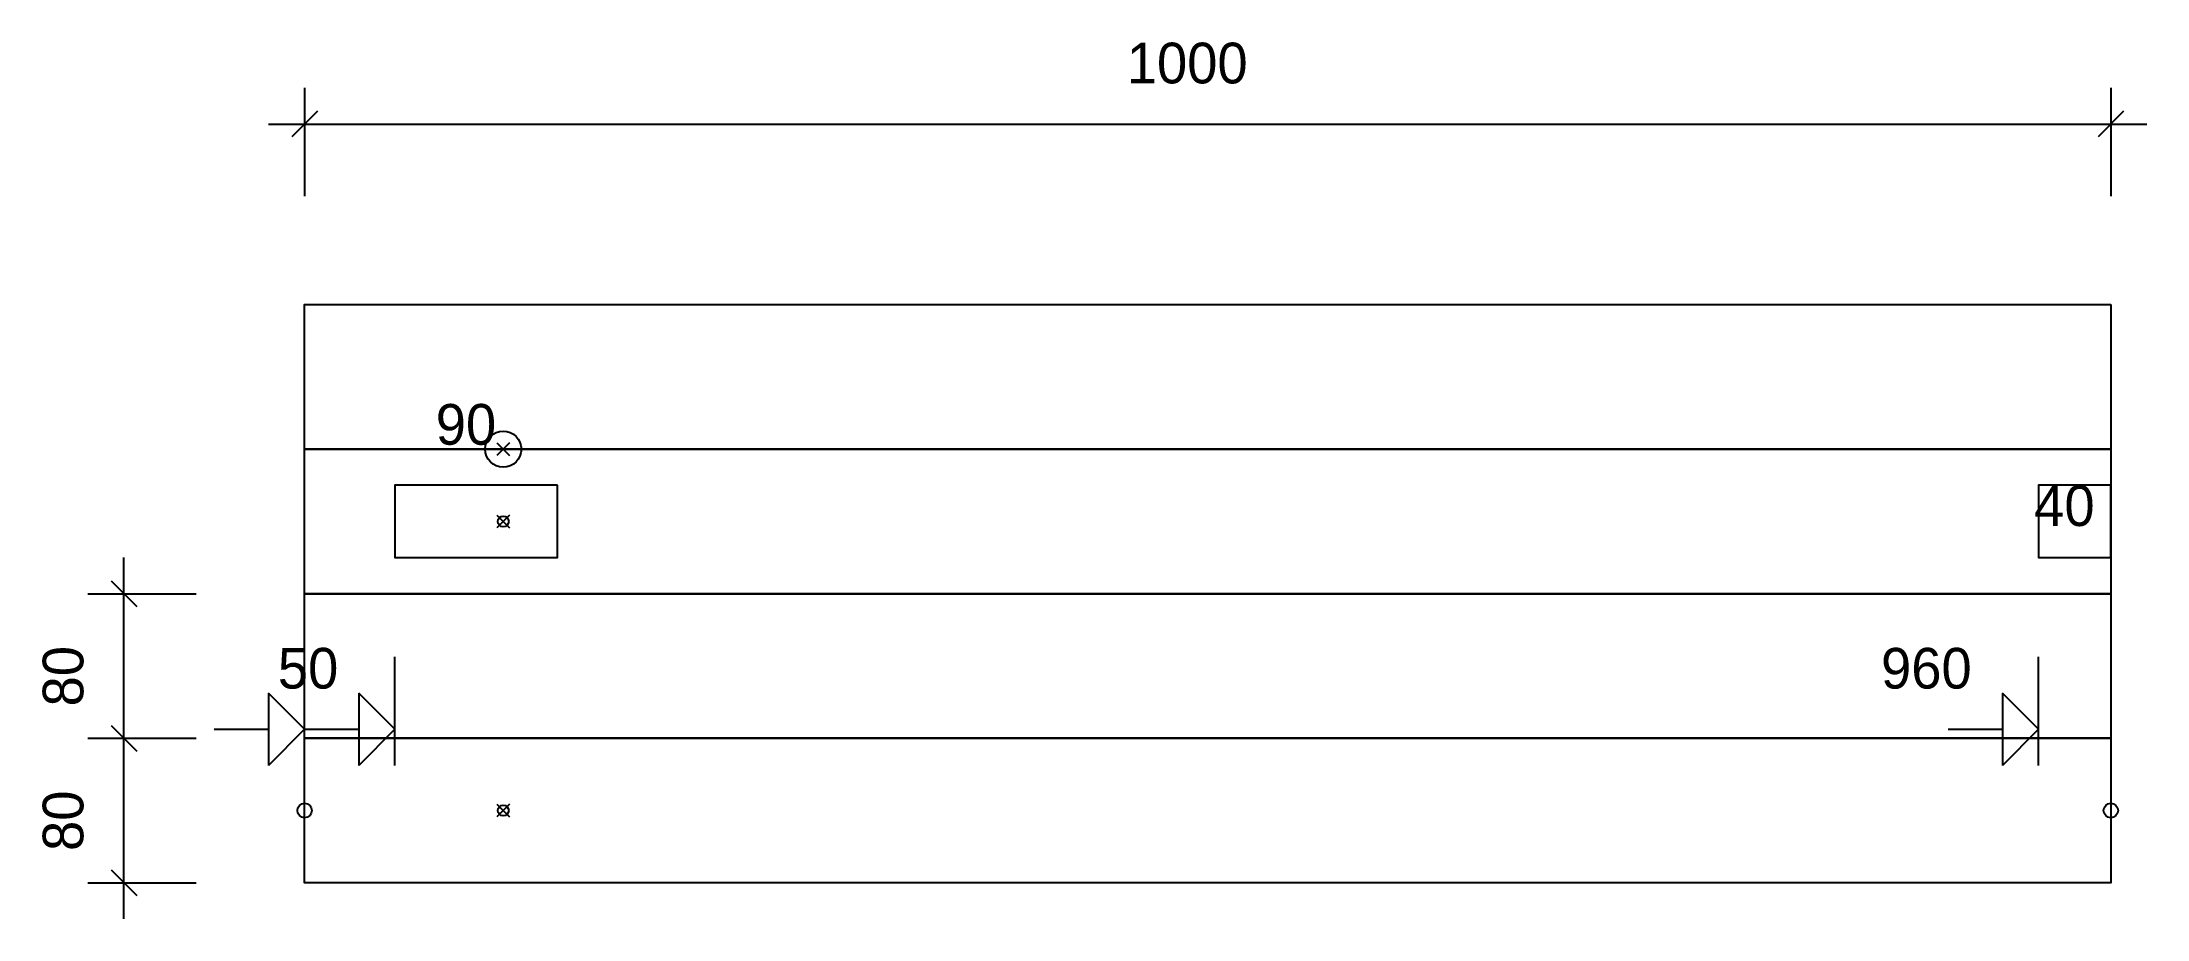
# Model space of a CAD drawing. Header units: millimetres. Extents: x -145 to 1020, y -20 to 465.
import ezdxf
from ezdxf.enums import TextEntityAlignment as Align

# ---------------------------------------------------------------- set-up
doc = ezdxf.new("R2010")
doc.units = ezdxf.units.MM
for name, color, linetype in [('2_P2', 7, 'CONTINUOUS'), ('CONTOUR', 7, 'CONTINUOUS'), ('CUT_HANDRAIL', 7, 'CONTINUOUS'), ('DIMLINES', 7, 'CONTINUOUS'), ('DIMLINESTEXT', 7, 'CONTINUOUS'), ('DRILLINGS', 7, 'CONTINUOUS')]:
    doc.layers.add(name, color=color, linetype=linetype)

msp = doc.modelspace()

# ---------------------------------------------------------------- linework, layer by layer
at = {"layer": '2_P2', "color": 0}
for centre in [(0, 40), (1000, 40)]:
    msp.add_circle(centre, 4, dxfattribs=at)
at = {"layer": 'CONTOUR', "color": 0, "linetype": '0'}
for points in [[(1000, 320), (1000, 240), (0, 240), (0, 320), (1000, 320)], [(1000, 240), (1000, 160), (0, 160), (0, 240), (1000, 240)], [(1000, 160), (1000, 80), (0, 80), (0, 160), (1000, 160)], [(1000, 80), (1000, 0), (0, 0), (0, 80), (1000, 80)]]:
    msp.add_lwpolyline(points, dxfattribs=at)
at = {"layer": 'CUT_HANDRAIL', "color": 1, "linetype": '1'}
for points in [[(140, 220), (95, 220), (50, 220), (50, 180), (140, 180), (140, 220)], [(1000, 180), (1000, 200), (1000, 220), (960, 220), (960, 180), (1000, 180)]]:
    msp.add_lwpolyline(points, dxfattribs=at)
at = {"layer": 'DIMLINES', "color": 0}
for p, q in [((0, 440), (0, 380)), ((1000, 440), (1000, 380)), ((-20, 420), (1020, 420)), ((7.071, 427.071), (-7.071, 412.929)), ((1007.071, 427.071), (992.929, 412.929)), ((-100, 60), (-100, 180)), ((-107.071, 167.071), (-92.929, 152.929)), ((-120, 160), (-60, 160)), ((0, 65), (0, 125)), ((50, 65), (50, 125)), ((960, 65), (960, 125)), ((0, 85), (-20, 105)), ((-20, 105), (-20, 65)), ((50, 85), (30, 105)), ((30, 105), (30, 65)), ((960, 85), (940, 105)), ((940, 105), (940, 65)), ((-100, -20), (-100, 100)), ((-107.071, 87.071), (-92.929, 72.929)), ((-107.071, 87.071), (-92.929, 72.929)), ((-50, 85), (-20, 85)), ((0, 85), (-20, 65)), ((0, 85), (30, 85)), ((50, 85), (30, 65)), ((910, 85), (940, 85)), ((960, 85), (940, 65)), ((-120, 80), (-60, 80)), ((-120, 80), (-60, 80)), ((-120, 0), (-60, 0)), ((-107.071, 7.071), (-92.929, -7.071))]:
    msp.add_line(p, q, dxfattribs=at)
at = {"layer": 'DRILLINGS', "color": 3}
for p, q in [((113.536, 243.536), (106.464, 236.464)), ((106.466, 243.536), (113.534, 236.464)), ((113.536, 203.536), (106.464, 196.464)), ((106.466, 203.536), (113.534, 196.464)), ((113.536, 43.536), (106.464, 36.464)), ((106.466, 43.536), (113.534, 36.464))]:
    msp.add_line(p, q, dxfattribs=at)
for centre, radius in [((110, 240), 10), ((110, 200), 3), ((110, 40), 3)]:
    msp.add_circle(centre, radius, dxfattribs=at)

# ---------------------------------------------------------------- texts
at = {"layer": 'DIMLINESTEXT'}
for s, p in [('1000', (455.197, 465)), ('90', (72.598, 265)), ('40', (957.598, 220)), ('50', (-14.803, 130)), ('960', (872.795, 130))]:
    msp.add_text(s, height=22.5, dxfattribs=at).set_placement(p, align=Align.TOP_LEFT)
for p in [(-145, 97.598), (-145, 17.598)]:
    msp.add_text('80', height=22.5, rotation=90, dxfattribs=at).set_placement(p, align=Align.TOP_LEFT)

doc.saveas('drawing.dxf')
